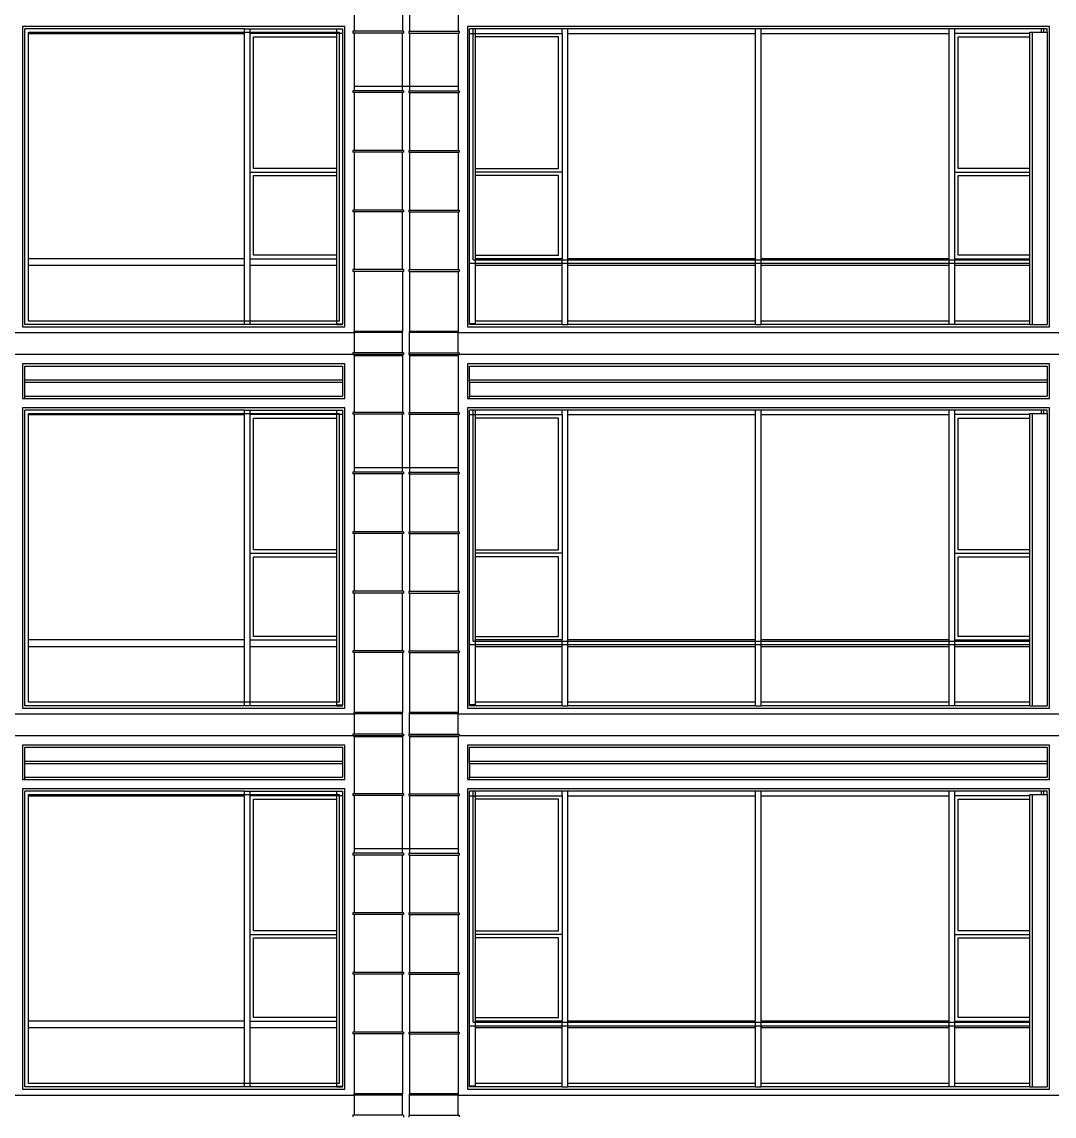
# Model space of a CAD drawing. Extents: x -311 to 61613, y 0 to 58400.
# Drawn here: x 44324 to 53260, y 29817 to 39290 of the extents above; entities that cross this region are included whole.
import ezdxf

# ---------------------------------------------------------------- set-up
doc = ezdxf.new("R2010")
doc.units = 0
doc.header["$LTSCALE"] = 1000
doc.header["$MEASUREMENT"] = 0
doc.layers.add('AD-AREA-OUTL', color=31, linetype='Continuous')

msp = doc.modelspace()

# ---------------------------------------------------------------- linework, layer by layer
at = {"layer": 'AD-AREA-OUTL', "color": 252}
for p, q in [((47199.9, 39700.3), (47199.9, 39208.5)), ((47619.7, 39700.3), (47619.7, 39208.5)), ((47679.7, 39700.3), (47679.7, 39208.5)), ((48099.9, 39700.3), (48099.9, 39208.5)), ((47119.9, 39250.1), (44329.7, 39250.1)), ((44329.7, 39250.1), (44329.7, 36650.1)), ((46249.9, 39230), (44349.8, 39230)), ((44349.8, 36670.2), (44349.8, 39230)), ((46249.9, 39200), (46249.9, 39230)), ((46249.9, 39230), (46300, 39230)), ((46300, 39230), (47050, 39230)), ((46300, 39200), (46300, 39230)), ((47050, 39230), (47099.8, 39230)), ((47050, 39200), (47050, 39230)), ((47099.8, 39230), (47099.8, 39190.1)), ((47119.9, 36650.1), (47119.9, 39250.1)), ((53219.8, 39250.1), (48180, 39250.1)), ((48180, 39250.1), (48180, 36650.1)), ((48199.7, 39190.1), (48199.7, 39230)), ((48229.7, 39230), (48199.7, 39230)), ((48249.8, 39230), (48229.7, 39230)), ((48229.7, 39190.1), (48229.7, 39230)), ((48249.8, 39190.1), (48249.8, 39230)), ((48999.8, 39230), (48249.8, 39230)), ((49049.9, 39230), (48999.8, 39230)), ((48999.8, 39190.1), (48999.8, 39230)), ((50674.8, 39230), (49049.9, 39230)), ((49049.9, 39190.1), (49049.9, 39230)), ((50724.9, 39230), (50674.8, 39230)), ((50674.8, 39190.1), (50674.8, 39230)), ((52349.8, 39230), (50724.9, 39230)), ((50724.9, 39190.1), (50724.9, 39230)), ((52349.8, 39190.1), (52349.8, 39230)), ((52399.9, 39230), (52349.8, 39230)), ((53149.9, 39230), (52399.9, 39230)), ((52399.9, 39190.1), (52399.9, 39230)), ((53170, 39230), (53149.9, 39230)), ((53149.9, 39200), (53149.9, 39230)), ((53200, 39230), (53170, 39230)), ((53170, 39200), (53170, 39230)), ((53200, 39200), (53200, 39230)), ((53219.8, 36650.1), (53219.8, 39250.1)), ((44379.8, 39190.1), (44379.8, 39200)), ((44379.8, 39200), (46249.9, 39200)), ((44379.8, 39190.1), (46249.9, 39190.1)), ((44379.8, 37240), (44379.8, 39190.1)), ((46249.9, 39190.1), (46249.9, 39200)), ((46249.9, 39200), (46300, 39200)), ((46249.9, 37240), (46249.9, 39190.1)), ((46300, 39200), (47050, 39200)), ((46300, 39190.1), (46300, 39200)), ((46300, 37990), (46300, 39190.1)), ((47050, 39190.1), (46300, 39190.1)), ((46330, 39160.2), (47050, 39160.2)), ((46330, 38020), (46330, 39160.2)), ((47050, 39190.1), (47050, 39200)), ((47050, 39200), (47069.8, 39200)), ((47050, 39160.2), (47050, 39190.1)), ((47069.8, 39190.1), (47050, 39190.1)), ((47050, 38020), (47050, 39160.2)), ((47069.8, 39200), (47069.8, 39190.1)), ((47099.8, 39190.1), (47069.8, 39190.1)), ((47069.8, 39190.1), (47069.8, 36700.2)), ((47099.8, 39190.1), (47099.8, 36676.2)), ((47199.9, 39208.5), (47189.7, 39208.5)), ((47189.7, 39208.5), (47189.7, 39193.3)), ((47199.9, 39193.3), (47189.7, 39193.3)), ((47619.7, 39208.5), (47199.9, 39208.5)), ((47619.7, 39193.3), (47199.9, 39193.3)), ((47199.9, 39193.3), (47199.9, 38730.1)), ((47627.5, 39208.5), (47619.7, 39208.5)), ((47627.5, 39193.3), (47619.7, 39193.3)), ((47619.7, 38730.1), (47619.7, 39193.3)), ((47627.5, 39208.5), (47627.5, 39193.3)), ((47674.4, 39208.5), (47679.7, 39208.5)), ((47674.4, 39208.5), (47674.4, 39193.3)), ((47674.4, 39193.3), (47679.7, 39193.3)), ((47679.7, 39208.5), (48099.9, 39208.5)), ((47679.7, 39193.3), (48099.9, 39193.3)), ((47679.7, 39193.3), (47679.7, 38730.1)), ((48099.9, 39208.5), (48109.8, 39208.5)), ((48099.9, 39193.3), (48109.8, 39193.3)), ((48099.9, 39193.3), (48099.9, 38730.1)), ((48109.8, 39208.5), (48109.8, 39193.3)), ((48199.7, 37200.1), (48199.7, 39190.1)), ((48199.7, 39190.1), (48229.7, 39190.1)), ((48229.7, 39190.1), (48249.8, 39190.1)), ((48229.7, 37230.1), (48229.7, 39190.1)), ((48249.8, 39160.2), (48249.8, 39190.1)), ((48249.8, 39190.1), (48999.8, 39190.1)), ((48249.8, 38020), (48249.8, 39160.2)), ((48969.8, 39160.2), (48249.8, 39160.2)), ((48969.8, 38020), (48969.8, 39160.2)), ((48999.8, 39190.1), (48999.8, 37990)), ((49049.9, 37240), (49049.9, 39190.1)), ((49049.9, 39190.1), (50674.8, 39190.1)), ((50674.8, 37240), (50674.8, 39190.1)), ((50724.9, 37240), (50724.9, 39190.1)), ((50724.9, 39190.1), (52349.8, 39190.1)), ((52349.8, 37240), (52349.8, 39190.1)), ((52399.9, 37990), (52399.9, 39190.1)), ((53049.7, 39190.1), (52399.9, 39190.1)), ((52429.9, 39160.2), (53049.7, 39160.2)), ((52429.9, 38020), (52429.9, 39160.2)), ((53049.7, 39190.1), (53049.7, 39200)), ((53049.7, 39200), (53069.8, 39200)), ((53049.7, 39160.2), (53049.7, 39190.1)), ((53049.7, 38020), (53049.7, 39160.2)), ((53069.8, 39200), (53149.9, 39200)), ((53069.8, 39200), (53069.8, 36670.2)), ((53149.9, 39200), (53170, 39200)), ((53170, 39200), (53200, 39200)), ((53200, 39200), (53200, 36670.2)), ((47199.9, 38692.7), (47189.7, 38692.7)), ((47189.7, 38692.7), (47189.7, 38677.5)), ((47199.9, 38677.5), (47189.7, 38677.5)), ((47199.9, 38730.1), (47199.9, 38692.7)), ((47619.7, 38730.1), (47199.9, 38730.1)), ((47619.7, 38692.7), (47199.9, 38692.7)), ((47619.7, 38677.5), (47199.9, 38677.5)), ((47199.9, 38677.5), (47199.9, 38176.6)), ((47619.7, 38692.7), (47619.7, 38730.1)), ((47679.7, 38730.1), (47619.7, 38730.1)), ((47627.5, 38692.7), (47619.7, 38692.7)), ((47627.5, 38677.5), (47619.7, 38677.5)), ((47619.7, 38176.6), (47619.7, 38677.5)), ((47627.5, 38692.7), (47627.5, 38677.5)), ((47674.4, 38692.7), (47679.7, 38692.7)), ((47674.4, 38692.7), (47674.4, 38677.5)), ((47674.4, 38677.5), (47679.7, 38677.5)), ((47679.7, 38730.1), (47679.7, 38692.7)), ((48099.9, 38730.1), (47679.7, 38730.1)), ((47679.7, 38692.7), (48099.9, 38692.7)), ((47679.7, 38677.5), (48099.9, 38677.5)), ((47679.7, 38677.5), (47679.7, 38176.6)), ((48099.9, 38730.1), (48099.9, 38692.7)), ((48099.9, 38692.7), (48109.8, 38692.7)), ((48099.9, 38677.5), (48109.8, 38677.5)), ((48099.9, 38677.5), (48099.9, 38176.6)), ((48109.8, 38692.7), (48109.8, 38677.5)), ((47199.9, 38176.6), (47189.7, 38176.6)), ((47189.7, 38176.6), (47189.7, 38161.8)), ((47619.7, 38176.6), (47199.9, 38176.6)), ((47627.5, 38176.6), (47619.7, 38176.6)), ((47627.5, 38176.6), (47627.5, 38161.8)), ((47674.4, 38176.6), (47679.7, 38176.6)), ((47674.4, 38176.6), (47674.4, 38161.8)), ((47679.7, 38176.6), (48099.9, 38176.6)), ((48099.9, 38176.6), (48109.8, 38176.6)), ((48109.8, 38176.6), (48109.8, 38161.8)), ((47199.9, 38161.8), (47189.7, 38161.8)), ((47619.7, 38161.8), (47199.9, 38161.8)), ((47199.9, 38161.8), (47199.9, 37660.8)), ((47627.5, 38161.8), (47619.7, 38161.8)), ((47619.7, 37660.8), (47619.7, 38161.8)), ((47674.4, 38161.8), (47679.7, 38161.8)), ((47679.7, 38161.8), (48099.9, 38161.8)), ((47679.7, 38161.8), (47679.7, 37660.8)), ((48099.9, 38161.8), (48109.8, 38161.8)), ((48099.9, 38161.8), (48099.9, 37660.8)), ((46300, 37240), (46300, 37990)), ((46300, 37990), (47050, 37990)), ((47050, 38020), (46330, 38020)), ((47050, 37990), (47050, 38020)), ((47050, 37960), (47050, 37990)), ((48249.8, 37990), (48249.8, 38020)), ((48249.8, 38020), (48969.8, 38020)), ((48249.8, 37960), (48249.8, 37990)), ((48999.8, 37990), (48249.8, 37990)), ((48999.8, 37990), (48999.8, 37240)), ((52399.9, 37240), (52399.9, 37990)), ((52399.9, 37990), (53049.7, 37990)), ((53049.7, 38020), (52429.9, 38020)), ((53049.7, 37990), (53049.7, 38020)), ((53049.7, 37960), (53049.7, 37990)), ((46330, 37960), (47050, 37960)), ((46330, 37270), (46330, 37960)), ((47050, 37270), (47050, 37960)), ((48249.8, 37270), (48249.8, 37960)), ((48969.8, 37960), (48249.8, 37960)), ((48969.8, 37270), (48969.8, 37960)), ((52429.9, 37960), (53049.7, 37960)), ((52429.9, 37270), (52429.9, 37960)), ((53049.7, 37270), (53049.7, 37960)), ((47199.9, 37660.8), (47189.7, 37660.8)), ((47189.7, 37660.8), (47189.7, 37646)), ((47199.9, 37646), (47189.7, 37646)), ((47619.7, 37660.8), (47199.9, 37660.8)), ((47619.7, 37646), (47199.9, 37646)), ((47199.9, 37646), (47199.9, 37145.1)), ((47627.5, 37660.8), (47619.7, 37660.8)), ((47627.5, 37646), (47619.7, 37646)), ((47619.7, 37145.1), (47619.7, 37646)), ((47627.5, 37660.8), (47627.5, 37646)), ((47674.4, 37660.8), (47679.7, 37660.8)), ((47674.4, 37660.8), (47674.4, 37646)), ((47674.4, 37646), (47679.7, 37646)), ((47679.7, 37660.8), (48099.9, 37660.8)), ((47679.7, 37646), (48099.9, 37646)), ((47679.7, 37646), (47679.7, 37145.1)), ((48099.9, 37660.8), (48109.8, 37660.8)), ((48099.9, 37646), (48109.8, 37646)), ((48099.9, 37646), (48099.9, 37145.1)), ((48109.8, 37660.8), (48109.8, 37646)), ((44379.8, 37180), (44379.8, 37240)), ((46249.9, 37240), (44379.8, 37240)), ((46249.9, 37180), (46249.9, 37240)), ((46300, 37180), (46300, 37240)), ((46300, 37240), (47050, 37240)), ((47050, 37270), (46330, 37270)), ((47050, 37240), (47050, 37270)), ((47050, 37180), (47050, 37240)), ((48229.7, 37230.1), (48249.8, 37230.1)), ((48249.8, 37240), (48249.8, 37270)), ((48249.8, 37270), (48969.8, 37270)), ((48249.8, 37230.1), (48249.8, 37240)), ((48999.8, 37240), (48249.8, 37240)), ((48249.8, 37200.1), (48249.8, 37230.1)), ((48249.8, 37230.1), (48999.8, 37230.1)), ((48999.8, 37230.1), (48999.8, 37240)), ((48999.8, 37200.1), (48999.8, 37230.1)), ((48999.8, 37230.1), (49049.9, 37230.1)), ((49049.9, 37230.1), (49049.9, 37240)), ((50674.8, 37240), (49049.9, 37240)), ((49049.9, 37200.1), (49049.9, 37230.1)), ((49049.9, 37230.1), (50674.8, 37230.1)), ((50674.8, 37230.1), (50674.8, 37240)), ((50674.8, 37200.1), (50674.8, 37230.1)), ((50674.8, 37230.1), (50724.9, 37230.1)), ((50724.9, 37230.1), (50724.9, 37240)), ((52349.8, 37240), (50724.9, 37240)), ((50724.9, 37230.1), (52349.8, 37230.1)), ((50724.9, 37200.1), (50724.9, 37230.1)), ((52349.8, 37230.1), (52349.8, 37240)), ((52349.8, 37230.1), (52399.9, 37230.1)), ((52349.8, 37200.1), (52349.8, 37230.1)), ((52399.9, 37230.1), (52399.9, 37240)), ((52399.9, 37240), (53049.7, 37240)), ((52399.9, 37230.1), (53049.7, 37230.1)), ((52399.9, 37200.1), (52399.9, 37230.1)), ((53049.7, 37270), (52429.9, 37270)), ((53049.7, 37240), (53049.7, 37270)), ((53049.7, 37230.1), (53049.7, 37240)), ((53049.7, 37200.1), (53049.7, 37230.1)), ((44379.8, 36700.2), (44379.8, 37180)), ((46249.9, 37180), (44379.8, 37180)), ((46249.9, 36700.2), (46249.9, 37180)), ((46300, 36700.2), (46300, 37180)), ((47050, 37180), (46300, 37180)), ((47050, 36700.2), (47050, 37180)), ((47199.9, 37145.1), (47189.7, 37145.1)), ((47189.7, 37145.1), (47189.7, 37130.3)), ((47619.7, 37145.1), (47199.9, 37145.1)), ((47627.5, 37145.1), (47619.7, 37145.1)), ((47627.5, 37145.1), (47627.5, 37130.3)), ((47674.4, 37145.1), (47679.7, 37145.1)), ((47674.4, 37145.1), (47674.4, 37130.3)), ((47679.7, 37145.1), (48099.9, 37145.1)), ((48099.9, 37145.1), (48109.8, 37145.1)), ((48109.8, 37145.1), (48109.8, 37130.3)), ((48199.7, 36676.2), (48199.7, 37200.1)), ((48199.7, 37200.1), (48249.8, 37200.1)), ((48249.8, 37180), (48249.8, 37200.1)), ((48249.8, 37200.1), (48999.8, 37200.1)), ((48249.8, 36700.2), (48249.8, 37180)), ((48999.8, 37180), (48249.8, 37180)), ((48999.8, 37180), (48999.8, 37200.1)), ((48999.8, 37200.1), (49049.9, 37200.1)), ((48999.8, 36700.2), (48999.8, 37180)), ((49049.9, 37180), (49049.9, 37200.1)), ((49049.9, 37200.1), (50674.8, 37200.1)), ((49049.9, 36700.2), (49049.9, 37180)), ((50674.8, 37180), (49049.9, 37180)), ((50674.8, 37180), (50674.8, 37200.1)), ((50674.8, 37200.1), (50724.9, 37200.1)), ((50674.8, 36700.2), (50674.8, 37180)), ((50724.9, 37200.1), (52349.8, 37200.1)), ((50724.9, 37180), (50724.9, 37200.1)), ((50724.9, 36700.2), (50724.9, 37180)), ((52349.8, 37180), (50724.9, 37180)), ((52349.8, 37200.1), (52399.9, 37200.1)), ((52349.8, 37180), (52349.8, 37200.1)), ((52349.8, 36700.2), (52349.8, 37180)), ((52399.9, 37200.1), (53049.7, 37200.1)), ((52399.9, 37180), (52399.9, 37200.1)), ((52399.9, 36700.2), (52399.9, 37180)), ((53049.7, 37180), (52399.9, 37180)), ((53049.7, 37180), (53049.7, 37200.1)), ((53049.7, 36700.2), (53049.7, 37180)), ((47199.9, 37130.3), (47189.7, 37130.3)), ((47619.7, 37130.3), (47199.9, 37130.3)), ((47199.9, 37130.3), (47199.9, 36609.9)), ((47627.5, 37130.3), (47619.7, 37130.3)), ((47619.7, 37130.3), (47619.7, 36609.9)), ((47674.4, 37130.3), (47679.7, 37130.3)), ((47679.7, 37130.3), (48099.9, 37130.3)), ((47679.7, 37130.3), (47679.7, 36609.9)), ((48099.9, 37130.3), (48109.8, 37130.3)), ((48099.9, 37130.3), (48099.9, 36609.9)), ((46249.9, 36670.2), (44349.8, 36670.2)), ((46249.9, 36700.2), (44379.8, 36700.2)), ((46300, 36700.2), (46249.9, 36700.2)), ((46249.9, 36670.2), (46249.9, 36700.2)), ((46300, 36670.2), (46249.9, 36670.2)), ((46300, 36670.2), (46300, 36700.2)), ((47050, 36700.2), (46300, 36700.2)), ((47050, 36670.2), (46300, 36670.2)), ((47050, 36676.2), (47050, 36700.2)), ((47069.8, 36700.2), (47050, 36700.2)), ((47050, 36676.2), (47099.8, 36676.2)), ((47050, 36670.2), (47050, 36676.2)), ((47050, 36670.2), (47099.8, 36670.2)), ((47099.8, 36670.2), (47099.8, 36676.2)), ((48199.7, 36670.2), (48199.7, 36676.2)), ((48249.8, 36676.2), (48199.7, 36676.2)), ((48249.8, 36670.2), (48199.7, 36670.2)), ((48249.8, 36676.2), (48249.8, 36700.2)), ((48999.8, 36700.2), (48249.8, 36700.2)), ((48249.8, 36670.2), (48249.8, 36676.2)), ((48999.8, 36670.2), (48249.8, 36670.2)), ((48999.8, 36670.2), (48999.8, 36700.2)), ((48999.8, 36670.2), (49049.9, 36670.2)), ((49049.9, 36670.2), (49049.9, 36700.2)), ((50674.8, 36700.2), (49049.9, 36700.2)), ((50674.8, 36670.2), (49049.9, 36670.2)), ((50674.8, 36670.2), (50674.8, 36700.2)), ((50674.8, 36670.2), (50724.9, 36670.2)), ((50724.9, 36670.2), (50724.9, 36700.2)), ((52349.8, 36700.2), (50724.9, 36700.2)), ((52349.8, 36670.2), (50724.9, 36670.2)), ((52349.8, 36670.2), (52349.8, 36700.2)), ((52399.9, 36670.2), (52349.8, 36670.2)), ((52399.9, 36670.2), (52399.9, 36700.2)), ((53049.7, 36700.2), (52399.9, 36700.2)), ((53049.7, 36670.2), (52399.9, 36670.2)), ((53049.7, 36670.2), (53049.7, 36700.2)), ((53049.7, 36670.2), (53069.8, 36670.2)), ((53069.8, 36670.2), (53200, 36670.2)), ((44250, 36600), (47199.9, 36600)), ((44329.7, 36650.1), (47119.9, 36650.1)), ((47199.9, 36609.9), (47209.8, 36609.9)), ((47199.9, 36600), (47199.9, 36609.9)), ((47209.8, 36600), (47199.9, 36600)), ((47199.9, 36600), (47199.9, 36424.4)), ((47619.7, 36609.9), (47209.8, 36609.9)), ((47209.8, 36600), (47209.8, 36609.9)), ((47619.7, 36600), (47209.8, 36600)), ((47619.7, 36600), (47619.7, 36609.9)), ((47619.7, 36424.4), (47619.7, 36600)), ((48090, 36609.9), (47679.7, 36609.9)), ((47679.7, 36600), (47679.7, 36609.9)), ((48090, 36600), (47679.7, 36600)), ((47679.7, 36424.4), (47679.7, 36600)), ((48099.9, 36609.9), (48090, 36609.9)), ((48090, 36600), (48090, 36609.9)), ((48099.9, 36600), (48090, 36600)), ((48099.9, 36609.9), (48099.9, 36600)), ((48099.9, 36600), (53299.8, 36600)), ((48099.9, 36424.4), (48099.9, 36600)), ((48180, 36650.1), (53219.8, 36650.1)), ((47189.7, 36410.2), (44262.4, 36410.2)), ((47189.7, 36424.4), (47189.7, 36410.2)), ((47199.9, 36424.4), (47189.7, 36424.4)), ((47189.7, 36410.2), (47189.7, 36409.2)), ((47199.9, 36409.2), (47189.7, 36409.2)), ((47619.7, 36424.4), (47199.9, 36424.4)), ((47209.8, 36409.2), (47199.9, 36409.2)), ((47199.9, 36400), (47199.9, 36409.2)), ((47209.8, 36400), (47199.9, 36400)), ((47199.9, 36400), (47199.9, 35908.6)), ((47619.7, 36409.2), (47209.8, 36409.2)), ((47209.8, 36409.2), (47209.8, 36400)), ((47619.7, 36400), (47209.8, 36400)), ((47627.5, 36424.4), (47619.7, 36424.4)), ((47627.5, 36409.2), (47619.7, 36409.2)), ((47619.7, 36409.2), (47619.7, 36400)), ((47619.7, 36400), (47619.7, 35908.6)), ((47627.5, 36424.4), (47627.5, 36409.2)), ((47674.4, 36424.4), (47679.7, 36424.4)), ((47674.4, 36424.4), (47674.4, 36409.2)), ((47674.4, 36409.2), (47679.7, 36409.2)), ((47679.7, 36424.4), (48099.9, 36424.4)), ((47679.7, 36409.2), (48090, 36409.2)), ((47679.7, 36409.2), (47679.7, 36400)), ((47679.7, 36400), (47679.7, 35908.6)), ((48090, 36400), (47679.7, 36400)), ((48090, 36409.2), (48090, 36400)), ((48090, 36409.2), (48099.9, 36409.2)), ((48099.9, 36400), (48090, 36400)), ((48099.9, 36424.4), (48109.8, 36424.4)), ((48099.9, 36409.2), (48109.8, 36409.2)), ((48099.9, 36400), (48099.9, 36409.2)), ((48099.9, 36400), (48099.9, 35908.6)), ((48109.8, 36424.4), (48109.8, 36410.2)), ((48109.8, 36410.2), (48109.8, 36409.2)), ((53299.8, 36410.2), (48109.8, 36410.2)), ((44329.7, 36330.2), (44329.7, 36029.9)), ((47119.9, 36330.2), (44329.7, 36330.2)), ((44349.8, 36190.1), (44349.8, 36310.1)), ((44349.8, 36310.1), (47099.8, 36310.1)), ((47099.8, 36310.1), (47099.8, 36190.1)), ((47119.9, 36029.9), (47119.9, 36330.2)), ((48180, 36330.2), (48180, 36029.9)), ((53219.8, 36330.2), (48180, 36330.2)), ((48199.7, 36190.1), (48199.7, 36310.1)), ((48199.7, 36310.1), (53200, 36310.1)), ((53200, 36310.1), (53200, 36190.1)), ((53219.8, 36029.9), (53219.8, 36330.2)), ((44349.8, 36170), (44349.8, 36190.1)), ((44349.8, 36190.1), (47099.8, 36190.1)), ((47099.8, 36190.1), (47099.8, 36170)), ((48199.7, 36170), (48199.7, 36190.1)), ((48199.7, 36190.1), (53200, 36190.1)), ((53200, 36190.1), (53200, 36170)), ((44349.8, 36050.1), (44349.8, 36170)), ((44349.8, 36170), (47099.8, 36170)), ((47099.8, 36170), (47099.8, 36050.1)), ((48199.7, 36170), (48199.7, 36050.1)), ((48199.7, 36170), (53200, 36170)), ((53200, 36170), (53200, 36050.1)), ((44329.7, 36029.9), (44349.8, 36029.9)), ((44349.8, 36050.1), (47099.8, 36050.1)), ((44349.8, 36029.9), (44349.8, 36050.1)), ((44349.8, 36029.9), (47119.9, 36029.9)), ((48180, 36029.9), (48199.7, 36029.9)), ((48199.7, 36050.1), (53200, 36050.1)), ((48199.7, 36029.9), (48199.7, 36050.1)), ((48199.7, 36029.9), (53219.8, 36029.9)), ((47119.9, 35950.2), (44329.7, 35950.2)), ((44329.7, 35950.2), (44329.7, 33350.2)), ((46249.9, 35930.1), (44349.8, 35930.1)), ((44349.8, 33370), (44349.8, 35930.1)), ((46249.9, 35900.1), (46249.9, 35930.1)), ((46249.9, 35930.1), (46300, 35930.1)), ((46300, 35930.1), (47050, 35930.1)), ((46300, 35900.1), (46300, 35930.1)), ((47050, 35900.1), (47050, 35930.1)), ((47050, 35930.1), (47099.8, 35930.1)), ((47099.8, 35930.1), (47099.8, 35890.2)), ((47119.9, 33350.2), (47119.9, 35950.2)), ((47199.9, 35908.6), (47189.7, 35908.6)), ((47189.7, 35908.6), (47189.7, 35893.4)), ((47619.7, 35908.6), (47199.9, 35908.6)), ((47627.5, 35908.6), (47619.7, 35908.6)), ((47627.5, 35908.6), (47627.5, 35893.4)), ((47674.4, 35908.6), (47679.7, 35908.6)), ((47674.4, 35908.6), (47674.4, 35893.4)), ((47679.7, 35908.6), (48099.9, 35908.6)), ((48099.9, 35908.6), (48109.8, 35908.6)), ((48109.8, 35908.6), (48109.8, 35893.4)), ((53219.8, 35950.2), (48180, 35950.2)), ((48180, 35950.2), (48180, 33350.2)), ((48199.7, 35890.2), (48199.7, 35930.1)), ((48229.7, 35930.1), (48199.7, 35930.1)), ((48249.8, 35930.1), (48229.7, 35930.1)), ((48229.7, 35890.2), (48229.7, 35930.1)), ((48249.8, 35890.2), (48249.8, 35930.1)), ((48999.8, 35930.1), (48249.8, 35930.1)), ((49049.9, 35930.1), (48999.8, 35930.1)), ((48999.8, 35890.2), (48999.8, 35930.1)), ((50674.8, 35930.1), (49049.9, 35930.1)), ((49049.9, 35890.2), (49049.9, 35930.1)), ((50724.9, 35930.1), (50674.8, 35930.1)), ((50674.8, 35890.2), (50674.8, 35930.1)), ((52349.8, 35930.1), (50724.9, 35930.1)), ((50724.9, 35890.2), (50724.9, 35930.1)), ((52349.8, 35890.2), (52349.8, 35930.1)), ((52399.9, 35930.1), (52349.8, 35930.1)), ((53149.9, 35930.1), (52399.9, 35930.1)), ((52399.9, 35890.2), (52399.9, 35930.1)), ((53170, 35930.1), (53149.9, 35930.1)), ((53149.9, 35900.1), (53149.9, 35930.1)), ((53200, 35930.1), (53170, 35930.1)), ((53170, 35900.1), (53170, 35930.1)), ((53200, 35900.1), (53200, 35930.1)), ((53219.8, 33350.2), (53219.8, 35950.2)), ((44379.8, 35890.2), (44379.8, 35900.1)), ((44379.8, 35900.1), (46249.9, 35900.1)), ((44379.8, 35890.2), (46249.9, 35890.2)), ((44379.8, 33940.1), (44379.8, 35890.2)), ((46249.9, 35890.2), (46249.9, 35900.1)), ((46249.9, 35900.1), (46300, 35900.1)), ((46249.9, 33940.1), (46249.9, 35890.2)), ((46300, 35900.1), (47050, 35900.1)), ((46300, 35890.2), (46300, 35900.1)), ((46300, 34690.1), (46300, 35890.2)), ((47050, 35890.2), (46300, 35890.2)), ((46330, 35860.3), (47050, 35860.3)), ((46330, 34720.1), (46330, 35860.3)), ((47050, 35890.2), (47050, 35900.1)), ((47050, 35900.1), (47069.8, 35900.1)), ((47050, 35860.3), (47050, 35890.2)), ((47069.8, 35890.2), (47050, 35890.2)), ((47050, 34720.1), (47050, 35860.3)), ((47069.8, 35900.1), (47069.8, 35890.2)), ((47099.8, 35890.2), (47069.8, 35890.2)), ((47069.8, 35890.2), (47069.8, 33400)), ((47099.8, 35890.2), (47099.8, 33376.3)), ((47199.9, 35893.4), (47189.7, 35893.4)), ((47619.7, 35893.4), (47199.9, 35893.4)), ((47199.9, 35893.4), (47199.9, 35430.2)), ((47627.5, 35893.4), (47619.7, 35893.4)), ((47619.7, 35430.2), (47619.7, 35893.4)), ((47674.4, 35893.4), (47679.7, 35893.4)), ((47679.7, 35893.4), (48099.9, 35893.4)), ((47679.7, 35893.4), (47679.7, 35430.2)), ((48099.9, 35893.4), (48109.8, 35893.4)), ((48099.9, 35893.4), (48099.9, 35430.2)), ((48199.7, 33900.2), (48199.7, 35890.2)), ((48199.7, 35890.2), (48229.7, 35890.2)), ((48229.7, 35890.2), (48249.8, 35890.2)), ((48229.7, 33930.2), (48229.7, 35890.2)), ((48249.8, 35860.3), (48249.8, 35890.2)), ((48249.8, 35890.2), (48999.8, 35890.2)), ((48249.8, 34720.1), (48249.8, 35860.3)), ((48969.8, 35860.3), (48249.8, 35860.3)), ((48969.8, 34720.1), (48969.8, 35860.3)), ((48999.8, 35890.2), (48999.8, 34690.1)), ((49049.9, 33940.1), (49049.9, 35890.2)), ((49049.9, 35890.2), (50674.8, 35890.2)), ((50674.8, 33940.1), (50674.8, 35890.2)), ((50724.9, 33940.1), (50724.9, 35890.2)), ((50724.9, 35890.2), (52349.8, 35890.2)), ((52349.8, 33940.1), (52349.8, 35890.2)), ((52399.9, 34690.1), (52399.9, 35890.2)), ((53049.7, 35890.2), (52399.9, 35890.2)), ((52429.9, 35860.3), (53049.7, 35860.3)), ((52429.9, 34720.1), (52429.9, 35860.3)), ((53049.7, 35890.2), (53049.7, 35900.1)), ((53049.7, 35900.1), (53069.8, 35900.1)), ((53049.7, 35860.3), (53049.7, 35890.2)), ((53049.7, 34720.1), (53049.7, 35860.3)), ((53069.8, 35900.1), (53149.9, 35900.1)), ((53069.8, 35900.1), (53069.8, 33370)), ((53149.9, 35900.1), (53170, 35900.1)), ((53170, 35900.1), (53200, 35900.1)), ((53200, 35900.1), (53200, 33370)), ((47199.9, 35430.2), (47199.9, 35392.5)), ((47619.7, 35430.2), (47199.9, 35430.2)), ((47679.7, 35430.2), (47619.7, 35430.2)), ((47619.7, 35392.5), (47619.7, 35430.2)), ((47679.7, 35430.2), (47679.7, 35392.5)), ((48099.9, 35430.2), (47679.7, 35430.2)), ((48099.9, 35430.2), (48099.9, 35392.5)), ((47199.9, 35392.5), (47189.7, 35392.5)), ((47189.7, 35392.5), (47189.7, 35377.7)), ((47199.9, 35377.7), (47189.7, 35377.7)), ((47619.7, 35392.5), (47199.9, 35392.5)), ((47619.7, 35377.7), (47199.9, 35377.7)), ((47199.9, 35377.7), (47199.9, 34876.7)), ((47627.5, 35392.5), (47619.7, 35392.5)), ((47627.5, 35377.7), (47619.7, 35377.7)), ((47619.7, 34876.7), (47619.7, 35377.7)), ((47627.5, 35392.5), (47627.5, 35377.7)), ((47674.4, 35392.5), (47679.7, 35392.5)), ((47674.4, 35392.5), (47674.4, 35377.7)), ((47674.4, 35377.7), (47679.7, 35377.7)), ((47679.7, 35392.5), (48099.9, 35392.5)), ((47679.7, 35377.7), (48099.9, 35377.7)), ((47679.7, 35377.7), (47679.7, 34876.7)), ((48099.9, 35392.5), (48109.8, 35392.5)), ((48099.9, 35377.7), (48109.8, 35377.7)), ((48099.9, 35377.7), (48099.9, 34876.7)), ((48109.8, 35392.5), (48109.8, 35377.7)), ((47199.9, 34876.7), (47189.7, 34876.7)), ((47189.7, 34876.7), (47189.7, 34861.9)), ((47199.9, 34861.9), (47189.7, 34861.9)), ((47619.7, 34876.7), (47199.9, 34876.7)), ((47619.7, 34861.9), (47199.9, 34861.9)), ((47199.9, 34861.9), (47199.9, 34361)), ((47627.5, 34876.7), (47619.7, 34876.7)), ((47627.5, 34861.9), (47619.7, 34861.9)), ((47619.7, 34361), (47619.7, 34861.9)), ((47627.5, 34876.7), (47627.5, 34861.9)), ((47674.4, 34876.7), (47679.7, 34876.7)), ((47674.4, 34876.7), (47674.4, 34861.9)), ((47674.4, 34861.9), (47679.7, 34861.9)), ((47679.7, 34876.7), (48099.9, 34876.7)), ((47679.7, 34861.9), (48099.9, 34861.9)), ((47679.7, 34861.9), (47679.7, 34361)), ((48099.9, 34876.7), (48109.8, 34876.7)), ((48099.9, 34861.9), (48109.8, 34861.9)), ((48099.9, 34861.9), (48099.9, 34361)), ((48109.8, 34876.7), (48109.8, 34861.9)), ((46300, 33940.1), (46300, 34690.1)), ((46300, 34690.1), (47050, 34690.1)), ((47050, 34720.1), (46330, 34720.1)), ((47050, 34690.1), (47050, 34720.1)), ((47050, 34660.1), (47050, 34690.1)), ((48249.8, 34690.1), (48249.8, 34720.1)), ((48249.8, 34720.1), (48969.8, 34720.1)), ((48249.8, 34660.1), (48249.8, 34690.1)), ((48999.8, 34690.1), (48249.8, 34690.1)), ((48999.8, 34690.1), (48999.8, 33940.1)), ((52399.9, 33940.1), (52399.9, 34690.1)), ((52399.9, 34690.1), (53049.7, 34690.1)), ((53049.7, 34720.1), (52429.9, 34720.1)), ((53049.7, 34690.1), (53049.7, 34720.1)), ((53049.7, 34660.1), (53049.7, 34690.1)), ((46330, 34660.1), (47050, 34660.1)), ((46330, 33970.1), (46330, 34660.1)), ((47050, 33970.1), (47050, 34660.1)), ((48249.8, 33970.1), (48249.8, 34660.1)), ((48969.8, 34660.1), (48249.8, 34660.1)), ((48969.8, 33970.1), (48969.8, 34660.1)), ((52429.9, 34660.1), (53049.7, 34660.1)), ((52429.9, 33970.1), (52429.9, 34660.1)), ((53049.7, 33970.1), (53049.7, 34660.1)), ((47199.9, 34361), (47189.7, 34361)), ((47189.7, 34361), (47189.7, 34345.8)), ((47199.9, 34345.8), (47189.7, 34345.8)), ((47619.7, 34361), (47199.9, 34361)), ((47619.7, 34345.8), (47199.9, 34345.8)), ((47199.9, 34345.8), (47199.9, 33845.2)), ((47627.5, 34361), (47619.7, 34361)), ((47627.5, 34345.8), (47619.7, 34345.8)), ((47619.7, 33845.2), (47619.7, 34345.8)), ((47627.5, 34361), (47627.5, 34345.8)), ((47674.4, 34361), (47679.7, 34361)), ((47674.4, 34361), (47674.4, 34345.8)), ((47674.4, 34345.8), (47679.7, 34345.8)), ((47679.7, 34361), (48099.9, 34361)), ((47679.7, 34345.8), (48099.9, 34345.8)), ((47679.7, 34345.8), (47679.7, 33845.2)), ((48099.9, 34361), (48109.8, 34361)), ((48099.9, 34345.8), (48109.8, 34345.8)), ((48099.9, 34345.8), (48099.9, 33845.2)), ((48109.8, 34361), (48109.8, 34345.8)), ((44379.8, 33880.1), (44379.8, 33940.1)), ((46249.9, 33940.1), (44379.8, 33940.1)), ((46249.9, 33880.1), (46249.9, 33940.1)), ((46300, 33880.1), (46300, 33940.1)), ((46300, 33940.1), (47050, 33940.1)), ((47050, 33970.1), (46330, 33970.1)), ((47050, 33940.1), (47050, 33970.1)), ((47050, 33880.1), (47050, 33940.1)), ((48229.7, 33930.2), (48249.8, 33930.2)), ((48249.8, 33940.1), (48249.8, 33970.1)), ((48249.8, 33970.1), (48969.8, 33970.1)), ((48249.8, 33930.2), (48249.8, 33940.1)), ((48999.8, 33940.1), (48249.8, 33940.1)), ((48249.8, 33900.2), (48249.8, 33930.2)), ((48249.8, 33930.2), (48999.8, 33930.2)), ((48999.8, 33930.2), (48999.8, 33940.1)), ((48999.8, 33900.2), (48999.8, 33930.2)), ((48999.8, 33930.2), (49049.9, 33930.2)), ((49049.9, 33930.2), (49049.9, 33940.1)), ((50674.8, 33940.1), (49049.9, 33940.1)), ((49049.9, 33900.2), (49049.9, 33930.2)), ((49049.9, 33930.2), (50674.8, 33930.2)), ((50674.8, 33930.2), (50674.8, 33940.1)), ((50674.8, 33900.2), (50674.8, 33930.2)), ((50674.8, 33930.2), (50724.9, 33930.2)), ((50724.9, 33930.2), (50724.9, 33940.1)), ((52349.8, 33940.1), (50724.9, 33940.1)), ((50724.9, 33930.2), (52349.8, 33930.2)), ((50724.9, 33900.2), (50724.9, 33930.2)), ((52349.8, 33930.2), (52349.8, 33940.1)), ((52349.8, 33930.2), (52399.9, 33930.2)), ((52349.8, 33900.2), (52349.8, 33930.2)), ((52399.9, 33930.2), (52399.9, 33940.1)), ((52399.9, 33940.1), (53049.7, 33940.1)), ((52399.9, 33930.2), (53049.7, 33930.2)), ((52399.9, 33900.2), (52399.9, 33930.2)), ((53049.7, 33970.1), (52429.9, 33970.1)), ((53049.7, 33940.1), (53049.7, 33970.1)), ((53049.7, 33930.2), (53049.7, 33940.1)), ((53049.7, 33900.2), (53049.7, 33930.2)), ((44379.8, 33400), (44379.8, 33880.1)), ((46249.9, 33880.1), (44379.8, 33880.1)), ((46249.9, 33400), (46249.9, 33880.1)), ((46300, 33400), (46300, 33880.1)), ((47050, 33880.1), (46300, 33880.1)), ((47050, 33400), (47050, 33880.1)), ((47199.9, 33845.2), (47189.7, 33845.2)), ((47189.7, 33845.2), (47189.7, 33830)), ((47199.9, 33830), (47189.7, 33830)), ((47619.7, 33845.2), (47199.9, 33845.2)), ((47619.7, 33830), (47199.9, 33830)), ((47199.9, 33830), (47199.9, 33310)), ((47627.5, 33845.2), (47619.7, 33845.2)), ((47627.5, 33830), (47619.7, 33830)), ((47619.7, 33830), (47619.7, 33310)), ((47627.5, 33845.2), (47627.5, 33830)), ((47674.4, 33845.2), (47679.7, 33845.2)), ((47674.4, 33845.2), (47674.4, 33830)), ((47674.4, 33830), (47679.7, 33830)), ((47679.7, 33845.2), (48099.9, 33845.2)), ((47679.7, 33830), (48099.9, 33830)), ((47679.7, 33830), (47679.7, 33310)), ((48099.9, 33845.2), (48109.8, 33845.2)), ((48099.9, 33830), (48109.8, 33830)), ((48099.9, 33830), (48099.9, 33310)), ((48109.8, 33845.2), (48109.8, 33830)), ((48199.7, 33376.3), (48199.7, 33900.2)), ((48199.7, 33900.2), (48249.8, 33900.2)), ((48249.8, 33880.1), (48249.8, 33900.2)), ((48249.8, 33900.2), (48999.8, 33900.2)), ((48249.8, 33400), (48249.8, 33880.1)), ((48999.8, 33880.1), (48249.8, 33880.1)), ((48999.8, 33880.1), (48999.8, 33900.2)), ((48999.8, 33900.2), (49049.9, 33900.2)), ((48999.8, 33400), (48999.8, 33880.1)), ((49049.9, 33880.1), (49049.9, 33900.2)), ((49049.9, 33900.2), (50674.8, 33900.2)), ((49049.9, 33400), (49049.9, 33880.1)), ((50674.8, 33880.1), (49049.9, 33880.1)), ((50674.8, 33880.1), (50674.8, 33900.2)), ((50674.8, 33900.2), (50724.9, 33900.2)), ((50674.8, 33400), (50674.8, 33880.1)), ((50724.9, 33900.2), (52349.8, 33900.2)), ((50724.9, 33880.1), (50724.9, 33900.2)), ((50724.9, 33400), (50724.9, 33880.1)), ((52349.8, 33880.1), (50724.9, 33880.1)), ((52349.8, 33900.2), (52399.9, 33900.2)), ((52349.8, 33880.1), (52349.8, 33900.2)), ((52349.8, 33400), (52349.8, 33880.1)), ((52399.9, 33900.2), (53049.7, 33900.2)), ((52399.9, 33880.1), (52399.9, 33900.2)), ((52399.9, 33400), (52399.9, 33880.1)), ((53049.7, 33880.1), (52399.9, 33880.1)), ((53049.7, 33880.1), (53049.7, 33900.2)), ((53049.7, 33400), (53049.7, 33880.1)), ((44329.7, 33350.2), (47119.9, 33350.2)), ((46249.9, 33370), (44349.8, 33370)), ((46249.9, 33400), (44379.8, 33400)), ((46249.9, 33370), (46249.9, 33400)), ((46300, 33400), (46249.9, 33400)), ((46300, 33370), (46249.9, 33370)), ((46300, 33370), (46300, 33400)), ((47050, 33400), (46300, 33400)), ((47050, 33370), (46300, 33370)), ((47050, 33376.3), (47050, 33400)), ((47069.8, 33400), (47050, 33400)), ((47050, 33376.3), (47099.8, 33376.3)), ((47050, 33370), (47050, 33376.3)), ((47050, 33370), (47099.8, 33370)), ((47099.8, 33370), (47099.8, 33376.3)), ((48180, 33350.2), (53219.8, 33350.2)), ((48199.7, 33370), (48199.7, 33376.3)), ((48249.8, 33376.3), (48199.7, 33376.3)), ((48249.8, 33370), (48199.7, 33370)), ((48249.8, 33376.3), (48249.8, 33400)), ((48999.8, 33400), (48249.8, 33400)), ((48249.8, 33370), (48249.8, 33376.3)), ((48999.8, 33370), (48249.8, 33370)), ((48999.8, 33370), (48999.8, 33400)), ((48999.8, 33370), (49049.9, 33370)), ((49049.9, 33370), (49049.9, 33400)), ((50674.8, 33400), (49049.9, 33400)), ((50674.8, 33370), (49049.9, 33370)), ((50674.8, 33370), (50674.8, 33400)), ((50674.8, 33370), (50724.9, 33370)), ((50724.9, 33370), (50724.9, 33400)), ((52349.8, 33400), (50724.9, 33400)), ((52349.8, 33370), (50724.9, 33370)), ((52349.8, 33370), (52349.8, 33400)), ((52399.9, 33370), (52349.8, 33370)), ((52399.9, 33370), (52399.9, 33400)), ((53049.7, 33400), (52399.9, 33400)), ((53049.7, 33370), (52399.9, 33370)), ((53049.7, 33370), (53049.7, 33400)), ((53049.7, 33370), (53069.8, 33370)), ((53069.8, 33370), (53200, 33370)), ((44250, 33300.1), (47199.9, 33300.1)), ((47199.9, 33310), (47209.8, 33310)), ((47199.9, 33300.1), (47199.9, 33310)), ((47209.8, 33300.1), (47199.9, 33300.1)), ((47199.9, 33300.1), (47199.9, 33124.1)), ((47619.7, 33310), (47209.8, 33310)), ((47209.8, 33300.1), (47209.8, 33310)), ((47619.7, 33300.1), (47209.8, 33300.1)), ((47619.7, 33300.1), (47619.7, 33310)), ((47619.7, 33124.1), (47619.7, 33300.1)), ((48090, 33310), (47679.7, 33310)), ((47679.7, 33300.1), (47679.7, 33310)), ((48090, 33300.1), (47679.7, 33300.1)), ((47679.7, 33124.1), (47679.7, 33300.1)), ((48099.9, 33310), (48090, 33310)), ((48090, 33300.1), (48090, 33310)), ((48099.9, 33300.1), (48090, 33300.1)), ((48099.9, 33310), (48099.9, 33300.1)), ((48099.9, 33300.1), (53299.8, 33300.1)), ((48099.9, 33124.1), (48099.9, 33300.1)), ((47189.7, 33110), (44262.4, 33110)), ((47189.7, 33124.1), (47189.7, 33110)), ((47199.9, 33124.1), (47189.7, 33124.1)), ((47189.7, 33110), (47189.7, 33109.3)), ((47199.9, 33109.3), (47189.7, 33109.3)), ((47619.7, 33124.1), (47199.9, 33124.1)), ((47209.8, 33109.3), (47199.9, 33109.3)), ((47199.9, 33100.1), (47199.9, 33109.3)), ((47209.8, 33100.1), (47199.9, 33100.1)), ((47199.9, 33100.1), (47199.9, 32608.3)), ((47619.7, 33109.3), (47209.8, 33109.3)), ((47209.8, 33109.3), (47209.8, 33100.1)), ((47619.7, 33100.1), (47209.8, 33100.1)), ((47627.5, 33124.1), (47619.7, 33124.1)), ((47627.5, 33109.3), (47619.7, 33109.3)), ((47619.7, 33109.3), (47619.7, 33100.1)), ((47619.7, 33100.1), (47619.7, 32608.3)), ((47627.5, 33124.1), (47627.5, 33109.3)), ((47674.4, 33124.1), (47679.7, 33124.1)), ((47674.4, 33124.1), (47674.4, 33109.3)), ((47674.4, 33109.3), (47679.7, 33109.3)), ((47679.7, 33124.1), (48099.9, 33124.1)), ((47679.7, 33109.3), (48090, 33109.3)), ((47679.7, 33109.3), (47679.7, 33100.1)), ((47679.7, 33100.1), (47679.7, 32608.3)), ((48090, 33100.1), (47679.7, 33100.1)), ((48090, 33109.3), (48090, 33100.1)), ((48090, 33109.3), (48099.9, 33109.3)), ((48099.9, 33100.1), (48090, 33100.1)), ((48099.9, 33124.1), (48109.8, 33124.1)), ((48099.9, 33109.3), (48109.8, 33109.3)), ((48099.9, 33100.1), (48099.9, 33109.3)), ((48099.9, 33100.1), (48099.9, 32608.3)), ((48109.8, 33124.1), (48109.8, 33110)), ((48109.8, 33110), (48109.8, 33109.3)), ((53299.8, 33110), (48109.8, 33110)), ((44329.7, 33029.9), (44329.7, 32730.1)), ((47119.9, 33029.9), (44329.7, 33029.9)), ((44349.8, 32890.2), (44349.8, 33010.2)), ((44349.8, 33010.2), (47099.8, 33010.2)), ((47099.8, 33010.2), (47099.8, 32890.2)), ((47119.9, 32730.1), (47119.9, 33029.9)), ((48180, 33029.9), (48180, 32730.1)), ((53219.8, 33029.9), (48180, 33029.9)), ((48199.7, 32890.2), (48199.7, 33010.2)), ((48199.7, 33010.2), (53200, 33010.2)), ((53200, 33010.2), (53200, 32890.2)), ((53219.8, 32730.1), (53219.8, 33029.9)), ((44349.8, 32870.1), (44349.8, 32890.2)), ((44349.8, 32890.2), (47099.8, 32890.2)), ((47099.8, 32890.2), (47099.8, 32870.1)), ((48199.7, 32870.1), (48199.7, 32890.2)), ((48199.7, 32890.2), (53200, 32890.2)), ((53200, 32890.2), (53200, 32870.1)), ((44349.8, 32750.2), (44349.8, 32870.1)), ((44349.8, 32870.1), (47099.8, 32870.1)), ((47099.8, 32870.1), (47099.8, 32750.2)), ((48199.7, 32870.1), (48199.7, 32750.2)), ((48199.7, 32870.1), (53200, 32870.1)), ((53200, 32870.1), (53200, 32750.2)), ((44329.7, 32730.1), (44349.8, 32730.1)), ((44349.8, 32750.2), (47099.8, 32750.2)), ((44349.8, 32730.1), (44349.8, 32750.2)), ((44349.8, 32730.1), (47119.9, 32730.1)), ((48180, 32730.1), (48199.7, 32730.1)), ((48199.7, 32750.2), (53200, 32750.2)), ((48199.7, 32730.1), (48199.7, 32750.2)), ((48199.7, 32730.1), (53219.8, 32730.1)), ((47119.9, 32650), (44329.7, 32650)), ((44329.7, 32650), (44329.7, 30050)), ((46249.9, 32630.2), (44349.8, 32630.2)), ((44349.8, 30070.1), (44349.8, 32630.2)), ((44379.8, 32590), (44379.8, 32600.2)), ((44379.8, 32600.2), (46249.9, 32600.2)), ((44379.8, 32590), (46249.9, 32590)), ((44379.8, 30640.2), (44379.8, 32590)), ((46249.9, 32600.2), (46249.9, 32630.2)), ((46249.9, 32630.2), (46300, 32630.2)), ((46249.9, 32590), (46249.9, 32600.2)), ((46249.9, 32600.2), (46300, 32600.2)), ((46249.9, 30640.2), (46249.9, 32590)), ((46300, 32630.2), (47050, 32630.2)), ((46300, 32600.2), (46300, 32630.2)), ((46300, 32600.2), (47050, 32600.2)), ((46300, 32590), (46300, 32600.2)), ((46300, 31390.2), (46300, 32590)), ((47050, 32590), (46300, 32590)), ((47050, 32630.2), (47099.8, 32630.2)), ((47050, 32600.2), (47050, 32630.2)), ((47050, 32590), (47050, 32600.2)), ((47050, 32600.2), (47069.8, 32600.2)), ((47050, 32560), (47050, 32590)), ((47069.8, 32590), (47050, 32590)), ((47069.8, 32600.2), (47069.8, 32590)), ((47099.8, 32590), (47069.8, 32590)), ((47069.8, 32590), (47069.8, 30100.1)), ((47099.8, 32630.2), (47099.8, 32590)), ((47099.8, 32590), (47099.8, 30076.5)), ((47119.9, 30050), (47119.9, 32650)), ((47199.9, 32608.3), (47189.7, 32608.3)), ((47189.7, 32608.3), (47189.7, 32593.5)), ((47199.9, 32593.5), (47189.7, 32593.5)), ((47619.7, 32608.3), (47199.9, 32608.3)), ((47619.7, 32593.5), (47199.9, 32593.5)), ((47199.9, 32593.5), (47199.9, 32130)), ((47627.5, 32608.3), (47619.7, 32608.3)), ((47627.5, 32593.5), (47619.7, 32593.5)), ((47619.7, 32130), (47619.7, 32593.5)), ((47627.5, 32608.3), (47627.5, 32593.5)), ((47674.4, 32608.3), (47679.7, 32608.3)), ((47674.4, 32608.3), (47674.4, 32593.5)), ((47674.4, 32593.5), (47679.7, 32593.5)), ((47679.7, 32608.3), (48099.9, 32608.3)), ((47679.7, 32593.5), (48099.9, 32593.5)), ((47679.7, 32593.5), (47679.7, 32130)), ((48099.9, 32608.3), (48109.8, 32608.3)), ((48099.9, 32593.5), (48109.8, 32593.5)), ((48099.9, 32593.5), (48099.9, 32130)), ((48109.8, 32608.3), (48109.8, 32593.5)), ((53219.8, 32650), (48180, 32650)), ((48180, 32650), (48180, 30050)), ((48199.7, 32590), (48199.7, 32630.2)), ((48229.7, 32630.2), (48199.7, 32630.2)), ((48199.7, 30600), (48199.7, 32590)), ((48199.7, 32590), (48229.7, 32590)), ((48249.8, 32630.2), (48229.7, 32630.2)), ((48229.7, 32590), (48229.7, 32630.2)), ((48229.7, 32590), (48249.8, 32590)), ((48229.7, 30630), (48229.7, 32590)), ((48249.8, 32590), (48249.8, 32630.2)), ((48999.8, 32630.2), (48249.8, 32630.2)), ((48249.8, 32560), (48249.8, 32590)), ((48249.8, 32590), (48999.8, 32590)), ((49049.9, 32630.2), (48999.8, 32630.2)), ((48999.8, 32590), (48999.8, 32630.2)), ((48999.8, 32590), (48999.8, 31390.2)), ((50674.8, 32630.2), (49049.9, 32630.2)), ((49049.9, 32590), (49049.9, 32630.2)), ((49049.9, 30640.2), (49049.9, 32590)), ((49049.9, 32590), (50674.8, 32590)), ((50724.9, 32630.2), (50674.8, 32630.2)), ((50674.8, 32590), (50674.8, 32630.2)), ((50674.8, 30640.2), (50674.8, 32590)), ((52349.8, 32630.2), (50724.9, 32630.2)), ((50724.9, 32590), (50724.9, 32630.2)), ((50724.9, 30640.2), (50724.9, 32590)), ((50724.9, 32590), (52349.8, 32590)), ((52349.8, 32590), (52349.8, 32630.2)), ((52399.9, 32630.2), (52349.8, 32630.2)), ((52349.8, 30640.2), (52349.8, 32590)), ((53149.9, 32630.2), (52399.9, 32630.2)), ((52399.9, 32590), (52399.9, 32630.2)), ((52399.9, 31390.2), (52399.9, 32590)), ((53049.7, 32590), (52399.9, 32590)), ((53049.7, 32590), (53049.7, 32600.2)), ((53049.7, 32600.2), (53069.8, 32600.2)), ((53049.7, 32560), (53049.7, 32590)), ((53069.8, 32600.2), (53149.9, 32600.2)), ((53069.8, 32600.2), (53069.8, 30070.1)), ((53170, 32630.2), (53149.9, 32630.2)), ((53149.9, 32600.2), (53149.9, 32630.2)), ((53149.9, 32600.2), (53170, 32600.2)), ((53200, 32630.2), (53170, 32630.2)), ((53170, 32600.2), (53170, 32630.2)), ((53170, 32600.2), (53200, 32600.2)), ((53200, 32600.2), (53200, 32630.2)), ((53200, 32600.2), (53200, 30070.1)), ((53219.8, 30050), (53219.8, 32650)), ((46330, 32560), (47050, 32560)), ((46330, 31420.2), (46330, 32560)), ((47050, 31420.2), (47050, 32560)), ((48249.8, 31420.2), (48249.8, 32560)), ((48969.8, 32560), (48249.8, 32560)), ((48969.8, 31420.2), (48969.8, 32560)), ((52429.9, 32560), (53049.7, 32560)), ((52429.9, 31420.2), (52429.9, 32560)), ((53049.7, 31420.2), (53049.7, 32560)), ((47199.9, 32130), (47199.9, 32092.6)), ((47619.7, 32130), (47199.9, 32130)), ((47619.7, 32092.6), (47619.7, 32130)), ((47679.7, 32130), (47619.7, 32130)), ((47679.7, 32130), (47679.7, 32092.6)), ((48099.9, 32130), (47679.7, 32130)), ((48099.9, 32130), (48099.9, 32092.6)), ((47199.9, 32092.6), (47189.7, 32092.6)), ((47189.7, 32092.6), (47189.7, 32077.4)), ((47199.9, 32077.4), (47189.7, 32077.4)), ((47619.7, 32092.6), (47199.9, 32092.6)), ((47619.7, 32077.4), (47199.9, 32077.4)), ((47199.9, 32077.4), (47199.9, 31576.8)), ((47627.5, 32092.6), (47619.7, 32092.6)), ((47627.5, 32077.4), (47619.7, 32077.4)), ((47619.7, 31576.8), (47619.7, 32077.4)), ((47627.5, 32092.6), (47627.5, 32077.4)), ((47674.4, 32092.6), (47679.7, 32092.6)), ((47674.4, 32092.6), (47674.4, 32077.4)), ((47674.4, 32077.4), (47679.7, 32077.4)), ((47679.7, 32092.6), (48099.9, 32092.6)), ((47679.7, 32077.4), (48099.9, 32077.4)), ((47679.7, 32077.4), (47679.7, 31576.8)), ((48099.9, 32092.6), (48109.8, 32092.6)), ((48099.9, 32077.4), (48109.8, 32077.4)), ((48099.9, 32077.4), (48099.9, 31576.8)), ((48109.8, 32092.6), (48109.8, 32077.4)), ((47199.9, 31576.8), (47189.7, 31576.8)), ((47189.7, 31576.8), (47189.7, 31561.7)), ((47199.9, 31561.7), (47189.7, 31561.7)), ((47619.7, 31576.8), (47199.9, 31576.8)), ((47619.7, 31561.7), (47199.9, 31561.7)), ((47199.9, 31561.7), (47199.9, 31061.1)), ((47627.5, 31576.8), (47619.7, 31576.8)), ((47627.5, 31561.7), (47619.7, 31561.7)), ((47619.7, 31061.1), (47619.7, 31561.7)), ((47627.5, 31576.8), (47627.5, 31561.7)), ((47674.4, 31576.8), (47679.7, 31576.8)), ((47674.4, 31576.8), (47674.4, 31561.7)), ((47674.4, 31561.7), (47679.7, 31561.7)), ((47679.7, 31576.8), (48099.9, 31576.8)), ((47679.7, 31561.7), (48099.9, 31561.7)), ((47679.7, 31561.7), (47679.7, 31061.1)), ((48099.9, 31576.8), (48109.8, 31576.8)), ((48099.9, 31561.7), (48109.8, 31561.7)), ((48099.9, 31561.7), (48099.9, 31061.1)), ((48109.8, 31576.8), (48109.8, 31561.7)), ((46300, 30640.2), (46300, 31390.2)), ((46300, 31390.2), (47050, 31390.2)), ((47050, 31420.2), (46330, 31420.2)), ((46330, 31360.2), (47050, 31360.2)), ((46330, 30670.2), (46330, 31360.2)), ((47050, 31390.2), (47050, 31420.2)), ((47050, 31360.2), (47050, 31390.2)), ((47050, 30670.2), (47050, 31360.2)), ((48249.8, 31390.2), (48249.8, 31420.2)), ((48249.8, 31420.2), (48969.8, 31420.2)), ((48249.8, 31360.2), (48249.8, 31390.2)), ((48999.8, 31390.2), (48249.8, 31390.2)), ((48249.8, 30670.2), (48249.8, 31360.2)), ((48969.8, 31360.2), (48249.8, 31360.2)), ((48969.8, 30670.2), (48969.8, 31360.2)), ((48999.8, 31390.2), (48999.8, 30640.2)), ((52399.9, 30640.2), (52399.9, 31390.2)), ((52399.9, 31390.2), (53049.7, 31390.2)), ((53049.7, 31420.2), (52429.9, 31420.2)), ((52429.9, 31360.2), (53049.7, 31360.2)), ((52429.9, 30670.2), (52429.9, 31360.2)), ((53049.7, 31390.2), (53049.7, 31420.2)), ((53049.7, 31360.2), (53049.7, 31390.2)), ((53049.7, 30670.2), (53049.7, 31360.2)), ((47199.9, 31061.1), (47189.7, 31061.1)), ((47189.7, 31061.1), (47189.7, 31045.9)), ((47199.9, 31045.9), (47189.7, 31045.9)), ((47619.7, 31061.1), (47199.9, 31061.1)), ((47619.7, 31045.9), (47199.9, 31045.9)), ((47199.9, 31045.9), (47199.9, 30544.9)), ((47627.5, 31061.1), (47619.7, 31061.1)), ((47627.5, 31045.9), (47619.7, 31045.9)), ((47619.7, 30544.9), (47619.7, 31045.9)), ((47627.5, 31061.1), (47627.5, 31045.9)), ((47674.4, 31061.1), (47679.7, 31061.1)), ((47674.4, 31061.1), (47674.4, 31045.9)), ((47674.4, 31045.9), (47679.7, 31045.9)), ((47679.7, 31061.1), (48099.9, 31061.1)), ((47679.7, 31045.9), (48099.9, 31045.9)), ((47679.7, 31045.9), (47679.7, 30544.9)), ((48099.9, 31061.1), (48109.8, 31061.1)), ((48099.9, 31045.9), (48109.8, 31045.9)), ((48099.9, 31045.9), (48099.9, 30544.9)), ((48109.8, 31061.1), (48109.8, 31045.9)), ((44379.8, 30580.2), (44379.8, 30640.2)), ((46249.9, 30640.2), (44379.8, 30640.2)), ((46249.9, 30580.2), (46249.9, 30640.2)), ((46300, 30580.2), (46300, 30640.2)), ((46300, 30640.2), (47050, 30640.2)), ((47050, 30670.2), (46330, 30670.2)), ((47050, 30640.2), (47050, 30670.2)), ((47050, 30580.2), (47050, 30640.2)), ((48199.7, 30076.5), (48199.7, 30600)), ((48199.7, 30600), (48249.8, 30600)), ((48229.7, 30630), (48249.8, 30630)), ((48249.8, 30640.2), (48249.8, 30670.2)), ((48249.8, 30670.2), (48969.8, 30670.2)), ((48249.8, 30630), (48249.8, 30640.2)), ((48999.8, 30640.2), (48249.8, 30640.2)), ((48249.8, 30600), (48249.8, 30630)), ((48249.8, 30630), (48999.8, 30630)), ((48249.8, 30580.2), (48249.8, 30600)), ((48249.8, 30600), (48999.8, 30600)), ((48999.8, 30630), (48999.8, 30640.2)), ((48999.8, 30600), (48999.8, 30630)), ((48999.8, 30630), (49049.9, 30630)), ((48999.8, 30580.2), (48999.8, 30600)), ((48999.8, 30600), (49049.9, 30600)), ((49049.9, 30630), (49049.9, 30640.2)), ((50674.8, 30640.2), (49049.9, 30640.2)), ((49049.9, 30600), (49049.9, 30630)), ((49049.9, 30630), (50674.8, 30630)), ((49049.9, 30580.2), (49049.9, 30600)), ((49049.9, 30600), (50674.8, 30600)), ((50674.8, 30630), (50674.8, 30640.2)), ((50674.8, 30600), (50674.8, 30630)), ((50674.8, 30630), (50724.9, 30630)), ((50674.8, 30580.2), (50674.8, 30600)), ((50674.8, 30600), (50724.9, 30600)), ((50724.9, 30630), (50724.9, 30640.2)), ((52349.8, 30640.2), (50724.9, 30640.2)), ((50724.9, 30630), (52349.8, 30630)), ((50724.9, 30600), (50724.9, 30630)), ((50724.9, 30600), (52349.8, 30600)), ((50724.9, 30580.2), (50724.9, 30600)), ((52349.8, 30630), (52349.8, 30640.2)), ((52349.8, 30630), (52399.9, 30630)), ((52349.8, 30600), (52349.8, 30630)), ((52349.8, 30600), (52399.9, 30600)), ((52349.8, 30580.2), (52349.8, 30600)), ((52399.9, 30630), (52399.9, 30640.2)), ((52399.9, 30640.2), (53049.7, 30640.2)), ((52399.9, 30630), (53049.7, 30630)), ((52399.9, 30600), (52399.9, 30630)), ((52399.9, 30600), (53049.7, 30600)), ((52399.9, 30580.2), (52399.9, 30600)), ((53049.7, 30670.2), (52429.9, 30670.2)), ((53049.7, 30640.2), (53049.7, 30670.2)), ((53049.7, 30630), (53049.7, 30640.2)), ((53049.7, 30600), (53049.7, 30630)), ((53049.7, 30580.2), (53049.7, 30600)), ((44379.8, 30100.1), (44379.8, 30580.2)), ((46249.9, 30580.2), (44379.8, 30580.2)), ((46249.9, 30100.1), (46249.9, 30580.2)), ((46300, 30100.1), (46300, 30580.2)), ((47050, 30580.2), (46300, 30580.2)), ((47050, 30100.1), (47050, 30580.2)), ((47199.9, 30544.9), (47189.7, 30544.9)), ((47189.7, 30544.9), (47189.7, 30530.1)), ((47199.9, 30530.1), (47189.7, 30530.1)), ((47619.7, 30544.9), (47199.9, 30544.9)), ((47619.7, 30530.1), (47199.9, 30530.1)), ((47199.9, 30530.1), (47199.9, 30010.1)), ((47627.5, 30544.9), (47619.7, 30544.9)), ((47627.5, 30530.1), (47619.7, 30530.1)), ((47619.7, 30530.1), (47619.7, 30010.1)), ((47627.5, 30544.9), (47627.5, 30530.1)), ((47674.4, 30544.9), (47679.7, 30544.9)), ((47674.4, 30544.9), (47674.4, 30530.1)), ((47674.4, 30530.1), (47679.7, 30530.1)), ((47679.7, 30544.9), (48099.9, 30544.9)), ((47679.7, 30530.1), (48099.9, 30530.1)), ((47679.7, 30530.1), (47679.7, 30010.1)), ((48099.9, 30544.9), (48109.8, 30544.9)), ((48099.9, 30530.1), (48109.8, 30530.1)), ((48099.9, 30530.1), (48099.9, 30010.1)), ((48109.8, 30544.9), (48109.8, 30530.1)), ((48249.8, 30100.1), (48249.8, 30580.2)), ((48999.8, 30580.2), (48249.8, 30580.2)), ((48999.8, 30100.1), (48999.8, 30580.2)), ((49049.9, 30100.1), (49049.9, 30580.2)), ((50674.8, 30580.2), (49049.9, 30580.2)), ((50674.8, 30100.1), (50674.8, 30580.2)), ((50724.9, 30100.1), (50724.9, 30580.2)), ((52349.8, 30580.2), (50724.9, 30580.2)), ((52349.8, 30100.1), (52349.8, 30580.2)), ((52399.9, 30100.1), (52399.9, 30580.2)), ((53049.7, 30580.2), (52399.9, 30580.2)), ((53049.7, 30100.1), (53049.7, 30580.2)), ((44329.7, 30050), (47119.9, 30050)), ((46249.9, 30070.1), (44349.8, 30070.1)), ((46249.9, 30100.1), (44379.8, 30100.1)), ((46300, 30100.1), (46249.9, 30100.1)), ((46249.9, 30070.1), (46249.9, 30100.1)), ((46300, 30070.1), (46249.9, 30070.1)), ((46300, 30070.1), (46300, 30100.1)), ((47050, 30100.1), (46300, 30100.1)), ((47050, 30070.1), (46300, 30070.1)), ((47050, 30076.5), (47050, 30100.1)), ((47069.8, 30100.1), (47050, 30100.1)), ((47050, 30076.5), (47099.8, 30076.5)), ((47050, 30070.1), (47050, 30076.5)), ((47050, 30070.1), (47099.8, 30070.1)), ((47099.8, 30070.1), (47099.8, 30076.5)), ((48180, 30050), (53219.8, 30050)), ((48199.7, 30070.1), (48199.7, 30076.5)), ((48249.8, 30076.5), (48199.7, 30076.5)), ((48249.8, 30070.1), (48199.7, 30070.1)), ((48249.8, 30076.5), (48249.8, 30100.1)), ((48999.8, 30100.1), (48249.8, 30100.1)), ((48249.8, 30070.1), (48249.8, 30076.5)), ((48999.8, 30070.1), (48249.8, 30070.1)), ((48999.8, 30070.1), (48999.8, 30100.1)), ((48999.8, 30070.1), (49049.9, 30070.1)), ((49049.9, 30070.1), (49049.9, 30100.1)), ((50674.8, 30100.1), (49049.9, 30100.1)), ((50674.8, 30070.1), (49049.9, 30070.1)), ((50674.8, 30070.1), (50674.8, 30100.1)), ((50674.8, 30070.1), (50724.9, 30070.1)), ((50724.9, 30070.1), (50724.9, 30100.1)), ((52349.8, 30100.1), (50724.9, 30100.1)), ((52349.8, 30070.1), (50724.9, 30070.1)), ((52349.8, 30070.1), (52349.8, 30100.1)), ((52399.9, 30070.1), (52349.8, 30070.1)), ((52399.9, 30070.1), (52399.9, 30100.1)), ((53049.7, 30100.1), (52399.9, 30100.1)), ((53049.7, 30070.1), (52399.9, 30070.1)), ((53049.7, 30070.1), (53049.7, 30100.1)), ((53049.7, 30070.1), (53069.8, 30070.1)), ((53069.8, 30070.1), (53200, 30070.1)), ((44250, 29999.9), (47199.9, 29999.9)), ((47199.9, 30010.1), (47209.8, 30010.1)), ((47199.9, 29999.9), (47199.9, 30010.1)), ((47209.8, 29999.9), (47199.9, 29999.9)), ((47199.9, 29999.9), (47199.9, 29824.3)), ((47619.7, 30010.1), (47209.8, 30010.1)), ((47209.8, 29999.9), (47209.8, 30010.1)), ((47619.7, 29999.9), (47209.8, 29999.9)), ((47619.7, 29999.9), (47619.7, 30010.1)), ((47619.7, 29824.3), (47619.7, 29999.9)), ((48090, 30010.1), (47679.7, 30010.1)), ((47679.7, 29999.9), (47679.7, 30010.1)), ((48090, 29999.9), (47679.7, 29999.9)), ((47679.7, 29824.3), (47679.7, 29999.9)), ((48099.9, 30010.1), (48090, 30010.1)), ((48090, 29999.9), (48090, 30010.1)), ((48099.9, 29999.9), (48090, 29999.9)), ((48099.9, 30010.1), (48099.9, 29999.9)), ((48099.9, 29999.9), (53299.8, 29999.9)), ((48099.9, 29824.3), (48099.9, 29999.9)), ((47189.7, 29824.3), (47189.7, 29810.1)), ((47199.9, 29824.3), (47189.7, 29824.3)), ((47619.7, 29824.3), (47199.9, 29824.3)), ((47627.5, 29824.3), (47619.7, 29824.3)), ((47627.5, 29824.3), (47627.5, 29809.2)), ((47674.4, 29824.3), (47679.7, 29824.3)), ((47674.4, 29824.3), (47674.4, 29809.2)), ((47679.7, 29824.3), (48099.9, 29824.3)), ((48099.9, 29824.3), (48109.8, 29824.3)), ((48109.8, 29824.3), (48109.8, 29810.1))]:
    msp.add_line(p, q, dxfattribs=at)

doc.saveas('drawing.dxf')
